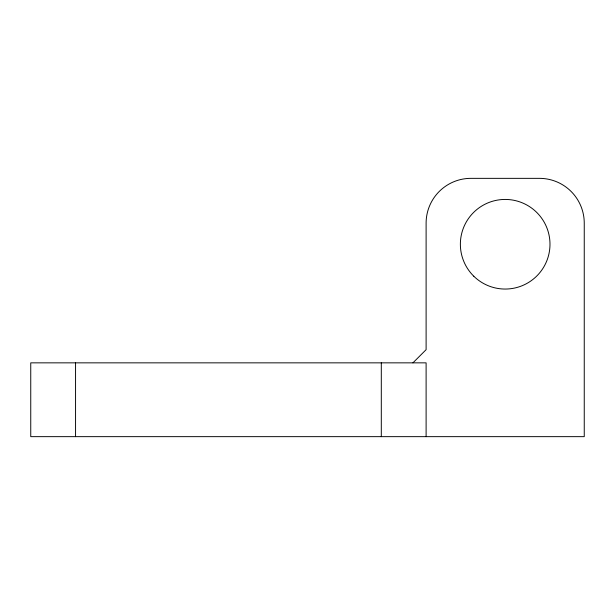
<?xml version="1.0" encoding="UTF-8"?>
<svg xmlns="http://www.w3.org/2000/svg" width="615" height="615" viewBox="0 0 615 615"><rect width="100%" height="100%" fill="white"/><g stroke="black" fill="none" stroke-linecap="round" stroke-linejoin="round"><path stroke-width="0.92" d="M412.926 362.85L426.11 349.674L426.11 223.16A44.81 44.81 0 0 1 470.913 178.35L539.44 178.35A44.81 44.81 0 0 1 584.25 223.16L584.25 436.65L30.75 436.65L30.75 362.85L426.11 362.85L426.11 436.65M381.3 362.85L381.3 436.65M75.56 362.85L75.56 436.65M473.781 276.212A44.81 44.81 0 0 0 548.565 255.448A44.81 44.81 0 0 0 493.192 201.067A44.81 44.81 0 0 0 473.781 276.212"/></g></svg>
